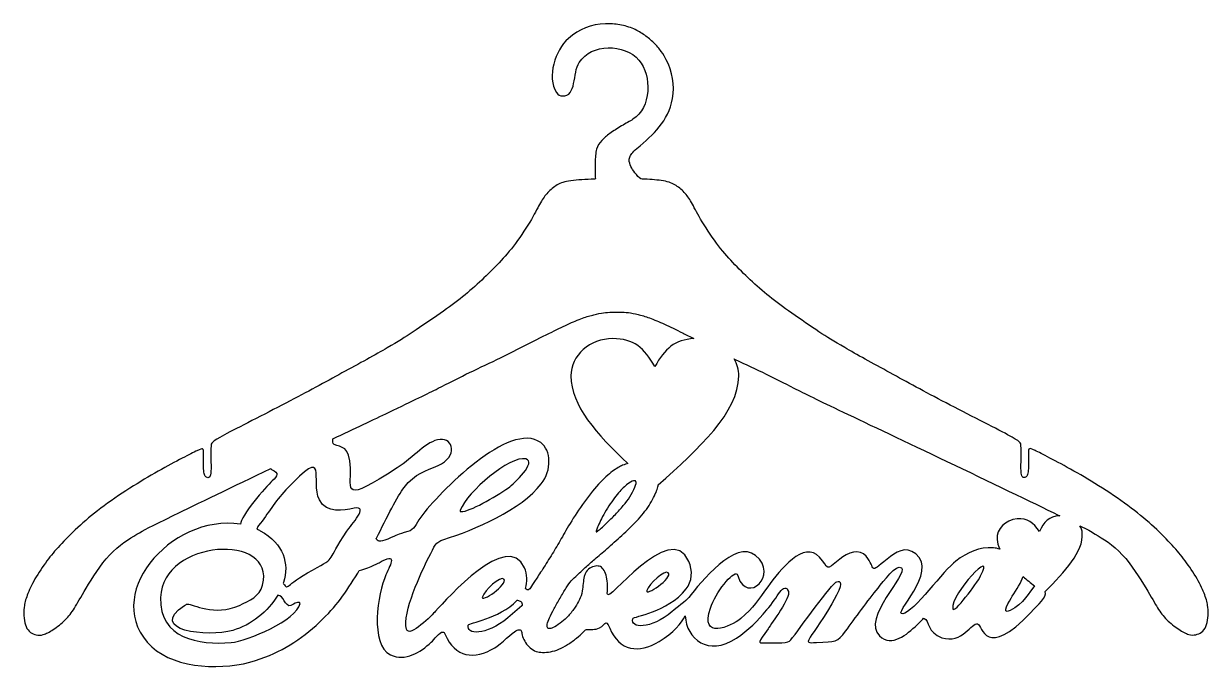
# Model space of a CAD drawing. Header units: millimetres. Extents: x -1234 to 1259, y 230 to 2117.
# Drawn here: x -194.7 to 255.4, y 874.3 to 1120 of the extents above; entities that cross this region are included whole.
import ezdxf

# ---------------------------------------------------------------- set-up
doc = ezdxf.new("R2010")
doc.units = ezdxf.units.MM
doc.header["$MEASUREMENT"] = 0
doc.layers.add('layer 1', color=7, linetype='Continuous')

msp = doc.modelspace()

# ---------------------------------------------------------------- linework, layer by layer
at = {"layer": 'layer 1', "color": 142}
for points, knots in [([(-189.9098, 887.7687), (-190.7071, 887.9325), (-191.4698, 888.2325), (-192.1388, 888.7507), (-192.1388, 888.7507), (-192.8049, 889.2683), (-193.3773, 890.0034), (-193.7788, 890.9093), (-193.7788, 890.9093), (-194.181, 891.8157), (-194.4124, 892.8911), (-194.5426, 894.1505), (-194.5426, 894.1505), (-194.6717, 895.4109), (-194.6986, 896.8542), (-194.5274, 898.2841), (-194.5274, 898.2841), (-194.3586, 899.7158), (-193.9914, 901.1315), (-193.3292, 902.89), (-193.3292, 902.89), (-192.6687, 904.6475), (-191.7161, 906.7445), (-190.4089, 909.0256), (-190.4089, 909.0256), (-189.1, 911.3073), (-187.4388, 913.774), (-185.878, 915.8704), (-185.878, 915.8704), (-184.3194, 917.9692), (-182.8615, 919.6991), (-180.9604, 921.7548), (-180.9604, 921.7548), (-179.0608, 923.8133), (-176.7175, 926.1959), (-174.1499, 928.5862), (-174.1499, 928.5862), (-171.5824, 930.9783), (-168.7905, 933.375), (-165.4443, 935.8941), (-165.4443, 935.8941), (-162.1013, 938.4135), (-158.2065, 941.0575), (-154.4322, 943.462), (-154.4322, 943.462), (-150.6591, 945.8665), (-147.0094, 948.0318), (-143.6084, 949.9524), (-143.6084, 949.9524), (-140.2109, 951.874), (-137.0653, 953.5472), (-134.538, 954.8699), (-134.538, 954.8699), (-132.0108, 956.1912), (-130.1037, 957.1584), (-128.8571, 957.7584), (-128.8571, 957.7584), (-127.6111, 958.3573), (-127.0246, 958.5883), (-126.7119, 958.4323), (-126.7119, 958.4323), (-126.3988, 958.2759), (-126.3585, 957.7297), (-126.35, 956.6543), (-126.35, 956.6543), (-126.344, 955.5789), (-126.3709, 953.97), (-126.3709, 952.6629), (-126.3709, 952.6629), (-126.3709, 951.3564), (-126.344, 950.3472), (-126.2414, 949.5979), (-126.2414, 949.5979), (-126.1399, 948.8494), (-125.9633, 948.3594), (-125.697, 948.0251), (-125.697, 948.0251), (-125.4316, 947.6908), (-125.0772, 947.5143), (-124.7712, 947.4729), (-124.7712, 947.4729), (-124.4638, 947.4326), (-124.2048, 947.5277), (-123.9872, 947.8546), (-123.9872, 947.8546), (-123.7697, 948.1822), (-123.5925, 948.74), (-123.5387, 949.9591), (-123.5387, 949.9591), (-123.4824, 951.1788), (-123.5514, 953.0576), (-123.5649, 954.8767), (-123.5649, 954.8767), (-123.579, 956.6964), (-123.5387, 958.4524), (-123.5185, 959.5286), (-123.5185, 959.5286), (-123.4976, 960.6058), (-123.4976, 960.9995), (-118.4566, 963.7308), (-118.4566, 963.7308), (-113.4156, 966.4615), (-103.3364, 971.5301), (-95.0397, 975.8477), (-95.0397, 975.8477), (-86.7448, 980.1671), (-80.2343, 983.7344), (-73.7761, 987.2765), (-73.7761, 987.2765), (-67.32, 990.8187), (-60.9181, 994.3322), (-56.5584, 996.8258), (-56.5584, 996.8258), (-52.1998, 999.317), (-49.8844, 1000.7904), (-46.7647, 1002.8591), (-46.7647, 1002.8591), (-43.6452, 1004.93), (-39.7224, 1007.6002), (-36.4258, 1009.9155), (-36.4258, 1009.9155), (-33.1291, 1012.2319), (-30.459, 1014.1946), (-27.9257, 1016.2368), (-27.9257, 1016.2368), (-25.3918, 1018.2794), (-22.9958, 1020.4048), (-20.6787, 1022.5701), (-20.6787, 1022.5701), (-18.364, 1024.7369), (-16.129, 1026.9422), (-14.0305, 1029.1638), (-14.0305, 1029.1638), (-11.9341, 1031.3843), (-9.9726, 1033.6183), (-7.8461, 1036.4915), (-7.8461, 1036.4915), (-5.7222, 1039.3675), (-3.4334, 1042.881), (-1.8128, 1045.6326), (-1.8128, 1045.6326), (-0.1912, 1048.383), (0.7615, 1050.3725), (1.6597, 1051.9531), (1.6597, 1051.9531), (2.5593, 1053.5341), (3.4047, 1054.7046), (4.4398, 1055.8002), (4.4398, 1055.8002), (5.4756, 1056.8972), (6.7014, 1057.9189), (8.0305, 1058.6887), (8.0305, 1058.6887), (9.3581, 1059.4574), (10.788, 1059.9749), (13.1999, 1060.3166), (13.1999, 1060.3166), (15.6104, 1060.657), (19.0022, 1060.8207), (22.0544, 1060.889), (22.0544, 1060.889), (22.5182, 1060.8989), (22.5568, 1060.7822), (22.5083, 1061.1745), (22.5083, 1061.1745), (22.3594, 1062.4215), (22.3594, 1064.9006), (22.4131, 1067.0256), (22.4131, 1067.0256), (22.468, 1069.1503), (22.5769, 1070.9212), (22.9721, 1072.2892), (22.9721, 1072.2892), (23.3669, 1073.6603), (24.0482, 1074.6264), (24.9068, 1075.5522), (24.9068, 1075.5522), (25.7646, 1076.4798), (26.7997, 1077.3638), (28.0725, 1078.2903), (28.0725, 1078.2903), (29.3471, 1079.2171), (30.8594, 1080.1833), (32.4322, 1081.1108), (32.4322, 1081.1108), (34.005, 1082.0359), (35.6401, 1082.922), (36.7987, 1083.6373), (36.7987, 1083.6373), (43.7316, 1087.9203), (44.0492, 1100.3145), (39.0761, 1106.0938), (39.0761, 1106.0938), (33.5469, 1112.5184), (21.0193, 1112.5262), (16.3674, 1105.2512), (16.3674, 1105.2512), (13.7479, 1101.1561), (15.5163, 1092.2269), (9.9528, 1092.5336), (9.9528, 1092.5336), (9.2092, 1092.5739), (8.2767, 1092.8941), (7.7315, 1093.7721), (7.7315, 1093.7721), (3.9785, 1099.8221), (7.1822, 1109.8273), (12.2808, 1114.3551), (12.2808, 1114.3551), (16.3186, 1117.9418), (20.9344, 1119.7951), (26.3653, 1119.9197), (26.3653, 1119.9197), (28.1514, 1119.9614), (29.9351, 1119.8648), (31.7668, 1119.5447), (31.7668, 1119.5447), (33.5993, 1119.2245), (35.4795, 1118.6805), (37.0933, 1117.9846), (37.0933, 1117.9846), (38.7082, 1117.2906), (40.0568, 1116.4472), (41.2892, 1115.5674), (41.2892, 1115.5674), (42.5217, 1114.6894), (43.6392, 1113.777), (44.7012, 1112.726), (44.7012, 1112.726), (45.7639, 1111.6786), (46.7711, 1110.4928), (47.5684, 1109.3898), (47.5684, 1109.3898), (48.3658, 1108.2874), (48.9516, 1107.2651), (49.4614, 1106.2576), (49.4614, 1106.2576), (51.7282, 1101.7854), (52.7959, 1096.542), (51.84, 1091.5724), (51.84, 1091.5724), (50.1158, 1082.6305), (44.6683, 1078.0788), (38.3057, 1072.5428), (38.3057, 1072.5428), (37.4135, 1071.7667), (36.8146, 1071.1264), (36.3986, 1070.6156), (36.3986, 1070.6156), (35.9836, 1070.1054), (35.7515, 1069.7234), (35.581, 1069.2738), (35.581, 1069.2738), (35.4116, 1068.8241), (35.3023, 1068.3066), (35.4172, 1067.5842), (35.4172, 1067.5842), (35.534, 1066.8633), (35.8743, 1065.9368), (36.3575, 1065.0991), (36.3575, 1065.0991), (36.9883, 1064.0084), (39.0871, 1060.9637), (40.3313, 1060.9233), (40.3313, 1060.9233), (42.8964, 1060.837), (45.5304, 1060.6764), (47.5055, 1060.3973), (47.5055, 1060.3973), (49.9159, 1060.0573), (51.3458, 1059.5398), (52.6749, 1058.77), (52.6749, 1058.77), (54.0033, 1058.0013), (55.2301, 1056.9789), (56.2652, 1055.8816), (56.2652, 1055.8816), (57.3003, 1054.7853), (58.1443, 1053.614), (59.0443, 1052.0345), (59.0443, 1052.0345), (59.9425, 1050.4543), (60.8951, 1048.4654), (62.5175, 1045.7146), (62.5175, 1045.7146), (64.1391, 1042.9624), (66.4268, 1039.4482), (68.5515, 1036.5729), (68.5515, 1036.5729), (70.6765, 1033.7004), (72.6374, 1031.4657), (74.7359, 1029.2458), (74.7359, 1029.2458), (76.834, 1027.0246), (79.068, 1024.8175), (81.3833, 1022.6515), (81.3833, 1022.6515), (83.699, 1020.4865), (86.0957, 1018.3618), (88.6307, 1016.3175), (88.6307, 1016.3175), (91.1647, 1014.2742), (93.8327, 1012.3133), (97.1304, 1009.9969), (97.1304, 1009.9969), (100.4264, 1007.6823), (104.3499, 1005.0125), (107.4686, 1002.9412), (107.4686, 1002.9412), (110.588, 1000.8703), (112.9055, 999.3991), (117.2634, 996.9065), (117.2634, 996.9065), (121.6213, 994.4136), (128.025, 990.8993), (134.48, 987.3589), (134.48, 987.3589), (140.9375, 983.8168), (147.4502, 980.247), (155.7451, 975.9284), (155.7451, 975.9284), (164.0417, 971.6108), (174.1213, 966.5439), (179.1613, 963.8115), (179.1613, 963.8115), (184.2016, 961.0812), (184.2016, 960.6864), (184.2218, 959.611), (184.2218, 959.611), (184.2426, 958.5338), (184.283, 956.777), (184.2702, 954.9587), (184.2702, 954.9587), (184.2561, 953.1401), (184.1881, 951.2595), (184.2426, 950.0415), (184.2426, 950.0415), (184.2964, 948.8214), (184.4736, 948.2628), (184.6912, 947.9367), (184.6912, 947.9367), (184.9087, 947.6091), (185.1684, 947.5143), (185.4751, 947.5546), (185.4751, 947.5546), (185.7825, 947.5949), (186.1363, 947.7722), (186.4027, 948.1065), (186.4027, 948.1065), (186.6666, 948.4401), (186.8438, 948.9314), (186.9464, 949.6793), (186.9464, 949.6793), (187.0486, 950.4278), (187.0755, 951.4371), (187.0755, 952.7442), (187.0755, 952.7442), (187.0755, 954.0524), (187.0486, 955.6595), (187.0553, 956.7349), (187.0553, 956.7349), (187.0614, 957.8121), (187.1035, 958.3566), (187.4158, 958.5136), (187.4158, 958.5136), (187.7285, 958.6707), (188.3158, 958.4372), (189.561, 957.839), (189.561, 957.839), (190.8076, 957.2398), (192.7147, 956.2719), (195.242, 954.9513), (195.242, 954.9513), (197.7692, 953.6297), (200.9166, 951.9546), (204.3141, 950.0337), (204.3141, 950.0337), (207.7133, 948.1125), (211.3637, 945.9471), (215.138, 943.5427), (215.138, 943.5427), (218.9101, 941.1382), (222.806, 938.496), (226.15, 935.9755), (226.15, 935.9755), (229.4945, 933.4556), (232.2856, 931.0589), (234.8539, 928.6668), (234.8539, 928.6668), (237.4225, 926.2783), (239.7647, 923.8922), (241.6662, 921.8365), (241.6662, 921.8365), (243.5648, 919.7798), (245.0233, 918.0499), (246.5834, 915.9518), (246.5834, 915.9518), (248.142, 913.854), (249.8054, 911.388), (251.1129, 909.1069), (251.1129, 909.1069), (252.4193, 906.8252), (253.3737, 904.7274), (254.0338, 902.9707), (254.0338, 902.9707), (254.6954, 901.2129), (255.0633, 899.7964), (255.2331, 898.3665), (255.2331, 898.3665), (255.4036, 896.9356), (255.3756, 895.493), (255.2465, 894.2322), (255.2465, 894.2322), (255.1178, 892.9717), (254.886, 891.8963), (254.4835, 890.9907), (254.4835, 890.9907), (254.0827, 890.084), (253.5089, 889.3472), (252.8427, 888.8296), (252.8427, 888.8296), (252.1738, 888.3121), (251.4129, 888.0124), (250.6155, 887.8511), (250.6155, 887.8511), (249.8181, 887.6863), (248.9854, 887.6594), (247.9422, 887.9735), (247.9422, 887.9735), (246.8993, 888.2862), (245.6466, 888.94), (244.1612, 889.9213), (244.1612, 889.9213), (242.6758, 890.9009), (240.9586, 892.209), (239.5949, 893.5583), (239.5949, 893.5583), (238.234, 894.9057), (237.2265, 896.2953), (236.1168, 898.0733), (236.1168, 898.0733), (235.0067, 899.8509), (233.793, 902.0177), (231.6067, 905.6674), (231.6067, 905.6674), (229.4198, 909.3195), (226.2601, 914.4529), (222.7253, 918.2271), (222.7253, 918.2271), (219.1909, 922.001), (215.2816, 924.4115), (212.442, 926.0869), (212.442, 926.0869), (210.7489, 927.0855), (209.435, 927.8235), (206.6421, 929.2357), (206.6421, 929.2357), (207.1346, 928.3906), (207.4437, 927.4393), (207.5184, 926.4244), (207.5184, 926.4244), (208.0317, 919.4016), (200.8267, 911.8132), (193.4431, 904.2124), (193.4431, 904.2124), (194.0601, 902.0414), (190.8681, 899.4402), (187.9334, 896.3215), (187.9334, 896.3215), (170.8646, 878.1865), (169.4927, 891.3183), (167.7452, 891.9214), (167.7452, 891.9214), (165.5844, 892.6693), (161.928, 884.1837), (154.1379, 886.7042), (154.1379, 886.7042), (148.7729, 888.4398), (149.3491, 893.4758), (147.4562, 893.9994), (147.4562, 893.9994), (147.3479, 894.0288), (147.2429, 894.0765), (147.1403, 894.1406), (147.1403, 894.1406), (146.9606, 893.6219), (146.3118, 893.0464), (144.687, 891.5266), (144.687, 891.5266), (140.9442, 888.0266), (135.2141, 882.9367), (130.4253, 887.4333), (130.4253, 887.4333), (123.4931, 893.9432), (141.564, 910.9808), (138.8369, 913.2876), (138.8369, 913.2876), (136.87, 914.9503), (131.8803, 907.9501), (129.9205, 905.545), (129.9205, 905.545), (126.0935, 900.8449), (121.1682, 894.1529), (117.6062, 889.1834), (117.6062, 889.1834), (114.4765, 884.8187), (113.8154, 885.3387), (106.5598, 884.9072), (106.5598, 884.9072), (99.9492, 884.5138), (104.2045, 884.7165), (114.1741, 902.82), (114.1741, 902.82), (117.239, 908.3846), (114.8168, 908.5551), (113.8277, 907.7503), (113.8277, 907.7503), (110.7663, 905.2627), (98.3176, 887.462), (96.234, 885.3363), (96.234, 885.3363), (95.4823, 884.5693), (88.2812, 884.7674), (86.8209, 884.7568), (86.8209, 884.7568), (83.8964, 884.7349), (84.351, 884.524), (88.1156, 890.1035), (88.1156, 890.1035), (89.6294, 892.3467), (96.7204, 902.0926), (95.8795, 904.2223), (95.8795, 904.2223), (94.1808, 908.5275), (91.7197, 901.7951), (87.6947, 897.3951), (87.6947, 897.3951), (87.6349, 897.3304), (87.5762, 897.2717), (87.5199, 897.2204), (87.5199, 897.2204), (84.4012, 893.1288), (80.5187, 889.5396), (76.0893, 886.5698), (76.0893, 886.5698), (65.3673, 879.3779), (57.1096, 886.2698), (56.6624, 895.0536), (56.6624, 895.0536), (55.1745, 892.1719), (52.2398, 888.6761), (46.7385, 885.2793), (46.7385, 885.2793), (39.0998, 880.5644), (31.5578, 881.6699), (27.9742, 890.2991), (27.9742, 890.2991), (26.0745, 894.8732), (26.5291, 890.6882), (22.8249, 890.0087), (22.8249, 890.0087), (22.0074, 889.859), (21.0126, 889.8311), (20.2977, 889.8311), (20.2977, 889.8311), (19.5827, 889.8311), (19.1458, 889.859), (18.8257, 889.7161), (18.8257, 889.7161), (18.5073, 889.5732), (18.3025, 889.2591), (17.7782, 888.7072), (17.7782, 888.7072), (17.2529, 888.1561), (16.4085, 887.3661), (15.3734, 886.5419), (15.3734, 886.5419), (14.3386, 885.7187), (13.1125, 884.859), (11.9607, 884.1374), (11.9607, 884.1374), (10.8106, 883.4168), (9.7334, 882.8292), (8.664, 882.3665), (8.664, 882.3665), (7.5946, 881.9027), (6.5334, 881.5624), (5.4707, 881.365), (5.4707, 881.365), (4.4069, 881.169), (3.3457, 881.1128), (2.4468, 881.134), (2.4468, 881.134), (1.5472, 881.1549), (0.8117, 881.2497), (0.0271, 881.5362), (0.0271, 881.5362), (-0.7551, 881.822), (-1.5861, 882.2993), (-2.2748, 882.8713), (-2.2748, 882.8713), (-2.9615, 883.4426), (-3.5073, 884.1098), (-3.9905, 884.8449), (-3.9905, 884.8449), (-4.4734, 885.5818), (-4.8962, 886.3848), (-5.1424, 887.1546), (-5.1424, 887.1546), (-5.3861, 887.924), (-5.4547, 888.6609), (-5.5573, 889.096), (-5.5573, 889.096), (-5.6599, 889.5322), (-5.7951, 889.6684), (-6.0607, 889.7296), (-6.0607, 889.7296), (-6.3271, 889.7908), (-6.7212, 889.7766), (-7.2249, 889.5732), (-7.2249, 889.5732), (-7.3873, 889.507), (-7.5596, 889.4221), (-7.7308, 889.3422), (-7.7308, 889.3422), (-8.7121, 888.8862), (-13.4323, 884.3072), (-15.7476, 882.8773), (-15.7476, 882.8773), (-23.3849, 878.1621), (-30.9287, 879.2679), (-34.5127, 887.8971), (-34.5127, 887.8971), (-34.853, 888.7189), (-35.1554, 888.8123), (-35.4353, 888.8583), (-35.4353, 888.8583), (-36.6147, 889.0489), (-38.8338, 885.9086), (-39.8176, 885.0172), (-39.8176, 885.0172), (-44.0319, 881.2019), (-49.6743, 877.4404), (-55.3673, 880.2365), (-55.3673, 880.2365), (-63.2564, 884.1098), (-60.1823, 903.5084), (-57.0636, 910.5708), (-57.0636, 910.5708), (-55.0825, 915.0546), (-52.6299, 919.1462), (-59.6647, 915.2099), (-59.6647, 915.2099), (-60.1848, 914.9192), (-64.7879, 912.6544), (-67.2058, 912.2108), (-67.2058, 912.2108), (-67.4018, 911.8779), (-67.5914, 911.5645), (-67.7739, 911.2723), (-67.7739, 911.2723), (-72.4856, 903.7107), (-75.8208, 898.6439), (-82.2818, 892.6381), (-82.2818, 892.6381), (-89.445, 885.9801), (-96.852, 881.1464), (-106.5835, 878.0372), (-106.5835, 878.0372), (-118.1803, 874.3302), (-136.6839, 874.5318), (-146.045, 883.2947), (-146.045, 883.2947), (-165.8978, 901.88), (-139.2288, 933.981), (-112.2981, 929.8045), (-112.2981, 929.8045), (-112.5772, 932.7082), (-102.5701, 944.0857), (-100.3131, 946.274), (-100.3131, 946.274), (-98.1559, 948.3654), (-97.4265, 949.0903), (-100.593, 950.674), (-100.593, 950.674), (-100.7511, 950.7522), (-100.8141, 950.8665), (-100.7939, 951.0076), (-100.7939, 951.0076), (-114.8479, 944.282), (-129.2745, 937.3162), (-137.661, 933.2314), (-137.661, 933.2314), (-147.1279, 928.6205), (-148.8981, 927.6806), (-151.738, 926.0045), (-151.738, 926.0045), (-154.5776, 924.3308), (-158.4859, 921.9186), (-162.02, 918.1465), (-162.02, 918.1465), (-165.5543, 914.3722), (-168.7159, 909.2375), (-170.9028, 905.586), (-170.9028, 905.586), (-173.089, 901.9356), (-174.3013, 899.7702), (-175.4111, 897.9919), (-175.4111, 897.9919), (-176.5226, 896.2139), (-177.5301, 894.8244), (-178.891, 893.4766), (-178.891, 893.4766), (-180.2547, 892.1284), (-181.9718, 890.8209), (-183.4558, 889.8396), (-183.4558, 889.8396), (-184.942, 888.8583), (-186.1946, 888.2049), (-187.2372, 887.8922), (-187.2372, 887.8922), (-188.2814, 887.5787), (-189.1124, 887.6049), (-189.9098, 887.7687)], [0, 0, 0, 0, 0.00549451, 0.00549451, 0.00549451, 0.00549451, 0.01098901, 0.01098901, 0.01098901, 0.01098901, 0.01648352, 0.01648352, 0.01648352, 0.01648352, 0.02197802, 0.02197802, 0.02197802, 0.02197802, 0.02747253, 0.02747253, 0.02747253, 0.02747253, 0.03296703, 0.03296703, 0.03296703, 0.03296703, 0.03846154, 0.03846154, 0.03846154, 0.03846154, 0.04395604, 0.04395604, 0.04395604, 0.04395604, 0.04945055, 0.04945055, 0.04945055, 0.04945055, 0.05494505, 0.05494505, 0.05494505, 0.05494505, 0.06043956, 0.06043956, 0.06043956, 0.06043956, 0.06593407, 0.06593407, 0.06593407, 0.06593407, 0.07142857, 0.07142857, 0.07142857, 0.07142857, 0.07692308, 0.07692308, 0.07692308, 0.07692308, 0.08241758, 0.08241758, 0.08241758, 0.08241758, 0.08791209, 0.08791209, 0.08791209, 0.08791209, 0.09340659, 0.09340659, 0.09340659, 0.09340659, 0.0989011, 0.0989011, 0.0989011, 0.0989011, 0.1043956, 0.1043956, 0.1043956, 0.1043956, 0.10989011, 0.10989011, 0.10989011, 0.10989011, 0.11538462, 0.11538462, 0.11538462, 0.11538462, 0.12087912, 0.12087912, 0.12087912, 0.12087912, 0.12637363, 0.12637363, 0.12637363, 0.12637363, 0.13186813, 0.13186813, 0.13186813, 0.13186813, 0.13736264, 0.13736264, 0.13736264, 0.13736264, 0.14285714, 0.14285714, 0.14285714, 0.14285714, 0.14835165, 0.14835165, 0.14835165, 0.14835165, 0.15384615, 0.15384615, 0.15384615, 0.15384615, 0.15934066, 0.15934066, 0.15934066, 0.15934066, 0.16483516, 0.16483516, 0.16483516, 0.16483516, 0.17032967, 0.17032967, 0.17032967, 0.17032967, 0.17582418, 0.17582418, 0.17582418, 0.17582418, 0.18131868, 0.18131868, 0.18131868, 0.18131868, 0.18681319, 0.18681319, 0.18681319, 0.18681319, 0.19230769, 0.19230769, 0.19230769, 0.19230769, 0.1978022, 0.1978022, 0.1978022, 0.1978022, 0.2032967, 0.2032967, 0.2032967, 0.2032967, 0.20879121, 0.20879121, 0.20879121, 0.20879121, 0.21428571, 0.21428571, 0.21428571, 0.21428571, 0.21978022, 0.21978022, 0.21978022, 0.21978022, 0.22527473, 0.22527473, 0.22527473, 0.22527473, 0.23076923, 0.23076923, 0.23076923, 0.23076923, 0.23626374, 0.23626374, 0.23626374, 0.23626374, 0.24175824, 0.24175824, 0.24175824, 0.24175824, 0.24725275, 0.24725275, 0.24725275, 0.24725275, 0.25274725, 0.25274725, 0.25274725, 0.25274725, 0.25824176, 0.25824176, 0.25824176, 0.25824176, 0.26373626, 0.26373626, 0.26373626, 0.26373626, 0.26923077, 0.26923077, 0.26923077, 0.26923077, 0.27472527, 0.27472527, 0.27472527, 0.27472527, 0.28021978, 0.28021978, 0.28021978, 0.28021978, 0.28571429, 0.28571429, 0.28571429, 0.28571429, 0.29120879, 0.29120879, 0.29120879, 0.29120879, 0.2967033, 0.2967033, 0.2967033, 0.2967033, 0.3021978, 0.3021978, 0.3021978, 0.3021978, 0.30769231, 0.30769231, 0.30769231, 0.30769231, 0.31318681, 0.31318681, 0.31318681, 0.31318681, 0.31868132, 0.31868132, 0.31868132, 0.31868132, 0.32417582, 0.32417582, 0.32417582, 0.32417582, 0.32967033, 0.32967033, 0.32967033, 0.32967033, 0.33516484, 0.33516484, 0.33516484, 0.33516484, 0.34065934, 0.34065934, 0.34065934, 0.34065934, 0.34615385, 0.34615385, 0.34615385, 0.34615385, 0.35164835, 0.35164835, 0.35164835, 0.35164835, 0.35714286, 0.35714286, 0.35714286, 0.35714286, 0.36263736, 0.36263736, 0.36263736, 0.36263736, 0.36813187, 0.36813187, 0.36813187, 0.36813187, 0.37362637, 0.37362637, 0.37362637, 0.37362637, 0.37912088, 0.37912088, 0.37912088, 0.37912088, 0.38461538, 0.38461538, 0.38461538, 0.38461538, 0.39010989, 0.39010989, 0.39010989, 0.39010989, 0.3956044, 0.3956044, 0.3956044, 0.3956044, 0.4010989, 0.4010989, 0.4010989, 0.4010989, 0.40659341, 0.40659341, 0.40659341, 0.40659341, 0.41208791, 0.41208791, 0.41208791, 0.41208791, 0.41758242, 0.41758242, 0.41758242, 0.41758242, 0.42307692, 0.42307692, 0.42307692, 0.42307692, 0.42857143, 0.42857143, 0.42857143, 0.42857143, 0.43406593, 0.43406593, 0.43406593, 0.43406593, 0.43956044, 0.43956044, 0.43956044, 0.43956044, 0.44505495, 0.44505495, 0.44505495, 0.44505495, 0.45054945, 0.45054945, 0.45054945, 0.45054945, 0.45604396, 0.45604396, 0.45604396, 0.45604396, 0.46153846, 0.46153846, 0.46153846, 0.46153846, 0.46703297, 0.46703297, 0.46703297, 0.46703297, 0.47252747, 0.47252747, 0.47252747, 0.47252747, 0.47802198, 0.47802198, 0.47802198, 0.47802198, 0.48351648, 0.48351648, 0.48351648, 0.48351648, 0.48901099, 0.48901099, 0.48901099, 0.48901099, 0.49450549, 0.49450549, 0.49450549, 0.49450549, 0.5, 0.5, 0.5, 0.5, 0.50549451, 0.50549451, 0.50549451, 0.50549451, 0.51098901, 0.51098901, 0.51098901, 0.51098901, 0.51648352, 0.51648352, 0.51648352, 0.51648352, 0.52197802, 0.52197802, 0.52197802, 0.52197802, 0.52747253, 0.52747253, 0.52747253, 0.52747253, 0.53296703, 0.53296703, 0.53296703, 0.53296703, 0.53846154, 0.53846154, 0.53846154, 0.53846154, 0.54395604, 0.54395604, 0.54395604, 0.54395604, 0.54945055, 0.54945055, 0.54945055, 0.54945055, 0.55494505, 0.55494505, 0.55494505, 0.55494505, 0.56043956, 0.56043956, 0.56043956, 0.56043956, 0.56593407, 0.56593407, 0.56593407, 0.56593407, 0.57142857, 0.57142857, 0.57142857, 0.57142857, 0.57692308, 0.57692308, 0.57692308, 0.57692308, 0.58241758, 0.58241758, 0.58241758, 0.58241758, 0.58791209, 0.58791209, 0.58791209, 0.58791209, 0.59340659, 0.59340659, 0.59340659, 0.59340659, 0.5989011, 0.5989011, 0.5989011, 0.5989011, 0.6043956, 0.6043956, 0.6043956, 0.6043956, 0.60989011, 0.60989011, 0.60989011, 0.60989011, 0.61538462, 0.61538462, 0.61538462, 0.61538462, 0.62087912, 0.62087912, 0.62087912, 0.62087912, 0.62637363, 0.62637363, 0.62637363, 0.62637363, 0.63186813, 0.63186813, 0.63186813, 0.63186813, 0.63736264, 0.63736264, 0.63736264, 0.63736264, 0.64285714, 0.64285714, 0.64285714, 0.64285714, 0.64835165, 0.64835165, 0.64835165, 0.64835165, 0.65384615, 0.65384615, 0.65384615, 0.65384615, 0.65934066, 0.65934066, 0.65934066, 0.65934066, 0.66483516, 0.66483516, 0.66483516, 0.66483516, 0.67032967, 0.67032967, 0.67032967, 0.67032967, 0.67582418, 0.67582418, 0.67582418, 0.67582418, 0.68131868, 0.68131868, 0.68131868, 0.68131868, 0.68681319, 0.68681319, 0.68681319, 0.68681319, 0.69230769, 0.69230769, 0.69230769, 0.69230769, 0.6978022, 0.6978022, 0.6978022, 0.6978022, 0.7032967, 0.7032967, 0.7032967, 0.7032967, 0.70879121, 0.70879121, 0.70879121, 0.70879121, 0.71428571, 0.71428571, 0.71428571, 0.71428571, 0.71978022, 0.71978022, 0.71978022, 0.71978022, 0.72527473, 0.72527473, 0.72527473, 0.72527473, 0.73076923, 0.73076923, 0.73076923, 0.73076923, 0.73626374, 0.73626374, 0.73626374, 0.73626374, 0.74175824, 0.74175824, 0.74175824, 0.74175824, 0.74725275, 0.74725275, 0.74725275, 0.74725275, 0.75274725, 0.75274725, 0.75274725, 0.75274725, 0.75824176, 0.75824176, 0.75824176, 0.75824176, 0.76373626, 0.76373626, 0.76373626, 0.76373626, 0.76923077, 0.76923077, 0.76923077, 0.76923077, 0.77472527, 0.77472527, 0.77472527, 0.77472527, 0.78021978, 0.78021978, 0.78021978, 0.78021978, 0.78571429, 0.78571429, 0.78571429, 0.78571429, 0.79120879, 0.79120879, 0.79120879, 0.79120879, 0.7967033, 0.7967033, 0.7967033, 0.7967033, 0.8021978, 0.8021978, 0.8021978, 0.8021978, 0.80769231, 0.80769231, 0.80769231, 0.80769231, 0.81318681, 0.81318681, 0.81318681, 0.81318681, 0.81868132, 0.81868132, 0.81868132, 0.81868132, 0.82417582, 0.82417582, 0.82417582, 0.82417582, 0.82967033, 0.82967033, 0.82967033, 0.82967033, 0.83516484, 0.83516484, 0.83516484, 0.83516484, 0.84065934, 0.84065934, 0.84065934, 0.84065934, 0.84615385, 0.84615385, 0.84615385, 0.84615385, 0.85164835, 0.85164835, 0.85164835, 0.85164835, 0.85714286, 0.85714286, 0.85714286, 0.85714286, 0.86263736, 0.86263736, 0.86263736, 0.86263736, 0.86813187, 0.86813187, 0.86813187, 0.86813187, 0.87362637, 0.87362637, 0.87362637, 0.87362637, 0.87912088, 0.87912088, 0.87912088, 0.87912088, 0.88461538, 0.88461538, 0.88461538, 0.88461538, 0.89010989, 0.89010989, 0.89010989, 0.89010989, 0.8956044, 0.8956044, 0.8956044, 0.8956044, 0.9010989, 0.9010989, 0.9010989, 0.9010989, 0.90659341, 0.90659341, 0.90659341, 0.90659341, 0.91208791, 0.91208791, 0.91208791, 0.91208791, 0.91758242, 0.91758242, 0.91758242, 0.91758242, 0.92307692, 0.92307692, 0.92307692, 0.92307692, 0.92857143, 0.92857143, 0.92857143, 0.92857143, 0.93406593, 0.93406593, 0.93406593, 0.93406593, 0.93956044, 0.93956044, 0.93956044, 0.93956044, 0.94505495, 0.94505495, 0.94505495, 0.94505495, 0.95054945, 0.95054945, 0.95054945, 0.95054945, 0.95604396, 0.95604396, 0.95604396, 0.95604396, 0.96153846, 0.96153846, 0.96153846, 0.96153846, 0.96703297, 0.96703297, 0.96703297, 0.96703297, 0.97252747, 0.97252747, 0.97252747, 0.97252747, 0.97802198, 0.97802198, 0.97802198, 0.97802198, 0.98351648, 0.98351648, 0.98351648, 0.98351648, 0.98901099, 0.98901099, 0.98901099, 0.98901099, 1, 1, 1, 1]), ([(59.9793, 1000.3117), (58.5034, 1001.0603), (57.0859, 1001.7735), (55.8131, 1002.4102), (55.8131, 1002.4102), (52.9802, 1003.8277), (50.8552, 1004.8628), (48.8037, 1005.7953), (48.8037, 1005.7953), (46.7551, 1006.7278), (44.779, 1007.5599), (43.098, 1008.1655), (43.098, 1008.1655), (41.4145, 1008.7711), (40.0256, 1009.1525), (38.7181, 1009.4726), (38.7181, 1009.4726), (37.411, 1009.7928), (36.1835, 1010.0524), (35.0469, 1010.2095), (35.0469, 1010.2095), (33.9092, 1010.3652), (32.8599, 1010.4196), (31.9398, 1010.4331), (31.9398, 1010.4331), (30.02, 1010.4607), (27.5518, 1010.3885), (25.6578, 1010.1271), (25.6578, 1010.1271), (24.5205, 1009.9711), (23.2947, 1009.7121), (21.9872, 1009.392), (21.9872, 1009.392), (20.6783, 1009.0711), (19.2895, 1008.6905), (17.6077, 1008.0848), (17.6077, 1008.0848), (15.9256, 1007.4781), (13.9488, 1006.6472), (11.9002, 1005.714), (11.9002, 1005.714), (9.8502, 1004.7804), (7.7255, 1003.7453), (4.8909, 1002.3289), (4.8909, 1002.3289), (2.0569, 1000.9114), (-1.4835, 999.1136), (-4.807, 997.4258), (-4.807, 997.4258), (-8.1309, 995.7363), (-11.2369, 994.1557), (-14.9556, 992.3586), (-14.9556, 992.3586), (-18.675, 990.559), (-23.006, 988.5426), (-26.6419, 986.7724), (-26.6419, 986.7724), (-30.2793, 985.0015), (-33.2214, 983.4765), (-37.255, 981.4466), (-37.255, 981.4466), (-41.2871, 979.4168), (-46.4095, 976.8828), (-56.026, 972.2921), (-56.026, 972.2921), (-61.7162, 969.576), (-68.9827, 966.1382), (-77.2054, 962.238), (-77.2054, 962.238), (-77.1619, 961.5255), (-77.5054, 960.4763), (-76.7275, 960.1208), (-76.7275, 960.1208), (-73.9859, 958.8624), (-70.8304, 959.8989), (-70.5505, 951.0547), (-70.5505, 951.0547), (-70.2859, 942.7177), (-73.9247, 937.5086), (-52.7679, 951.205), (-52.7679, 951.205), (-46.5294, 955.2439), (-41.6709, 961.4767), (-36.4962, 962.0406), (-36.4962, 962.0406), (-31.4378, 962.5917), (-29.6206, 955.5385), (-37.2458, 952.1301), (-37.2458, 952.1301), (-41.9094, 950.0465), (-45.8279, 949.3315), (-50.1841, 943.7234), (-50.1841, 943.7234), (-52.5291, 940.7023), (-56.7222, 932.341), (-60.6761, 924.5509), (-60.6761, 924.5509), (-60.7561, 924.3945), (-60.7819, 924.4147), (-60.714, 924.2569), (-60.714, 924.2569), (-60.3719, 923.4723), (-59.5059, 922.8723), (-56.3865, 924.1671), (-56.3865, 924.1671), (-52.2192, 925.8959), (-53.1365, 925.7742), (-48.7517, 927.0268), (-48.7517, 927.0268), (-46.2068, 927.7545), (-45.8944, 929.738), (-43.7857, 932.5652), (-43.7857, 932.5652), (-36.8524, 941.8634), (-9.9977, 969.3676), (1.7318, 960.8368), (1.7318, 960.8368), (5.7487, 957.9147), (6.0569, 950.4246), (1.9763, 945.1434), (1.9763, 945.1434), (-5.5255, 935.4353), (-23.5384, 927.6317), (-35.1024, 924.0383), (-35.1024, 924.0383), (-38.2448, 923.0598), (-38.5773, 921.6062), (-40.7763, 917.2465), (-40.7763, 917.2465), (-43.4882, 911.8705), (-51.0027, 895.9702), (-49.2643, 889.9691), (-49.2643, 889.9691), (-48.1931, 886.2741), (-39.3, 895.5839), (-38.19, 896.7859), (-38.19, 896.7859), (-33.7903, 901.5525), (-10.8294, 927.7595), (-4.4281, 913.3181), (-4.4281, 913.3181), (-3.3301, 910.8396), (-3.1974, 907.9105), (-4.056, 905.4155), (-4.056, 905.4155), (-3.8536, 905.2298), (-3.6124, 905.0147), (-3.3899, 904.9121), (-3.3899, 904.9121), (-3.0973, 904.7752), (-2.8376, 904.8297), (-2.4489, 905.286), (-2.4489, 905.286), (-2.0622, 905.7424), (-1.544, 906.6009), (-0.8626, 907.6484), (-0.8626, 907.6484), (-0.1813, 908.698), (0.6624, 909.9379), (1.7117, 911.5521), (1.7117, 911.5521), (2.7609, 913.1666), (4.0146, 915.1555), (5.2195, 917.0955), (5.2195, 917.0955), (6.4258, 919.0369), (7.5837, 920.9298), (8.7068, 922.8716), (8.7068, 922.8716), (9.8311, 924.8123), (10.9189, 926.8018), (12.364, 929.213), (12.364, 929.213), (13.8084, 931.6235), (15.6055, 934.4564), (17.595, 937.2635), (17.595, 937.2635), (19.5834, 940.0688), (21.7629, 942.8479), (23.7383, 945.0274), (23.7383, 945.0274), (25.7144, 947.2069), (27.4846, 948.7871), (29.0372, 949.9315), (29.0372, 949.9315), (30.5913, 951.0766), (31.9246, 951.7838), (32.8776, 952.2065), (32.8776, 952.2065), (33.7026, 952.5712), (34.2435, 952.7223), (34.8923, 952.845), (34.8923, 952.845), (22.9869, 963.9495), (13.2027, 975.0546), (13.2027, 986.159), (13.2027, 986.159), (13.2027, 993.9845), (20.3458, 1000.3344), (29.1487, 1000.3344), (29.1487, 1000.3344), (37.122, 1000.3344), (41.1095, 996.7905), (45.0967, 989.7036), (45.0967, 989.7036), (48.901, 996.4671), (52.7078, 1000.004), (59.9793, 1000.3117)], [0, 0, 0, 0, 0.01886792, 0.01886792, 0.01886792, 0.01886792, 0.03773585, 0.03773585, 0.03773585, 0.03773585, 0.05660377, 0.05660377, 0.05660377, 0.05660377, 0.0754717, 0.0754717, 0.0754717, 0.0754717, 0.09433962, 0.09433962, 0.09433962, 0.09433962, 0.11320755, 0.11320755, 0.11320755, 0.11320755, 0.13207547, 0.13207547, 0.13207547, 0.13207547, 0.1509434, 0.1509434, 0.1509434, 0.1509434, 0.16981132, 0.16981132, 0.16981132, 0.16981132, 0.18867925, 0.18867925, 0.18867925, 0.18867925, 0.20754717, 0.20754717, 0.20754717, 0.20754717, 0.22641509, 0.22641509, 0.22641509, 0.22641509, 0.24528302, 0.24528302, 0.24528302, 0.24528302, 0.26415094, 0.26415094, 0.26415094, 0.26415094, 0.28301887, 0.28301887, 0.28301887, 0.28301887, 0.30188679, 0.30188679, 0.30188679, 0.30188679, 0.32075472, 0.32075472, 0.32075472, 0.32075472, 0.33962264, 0.33962264, 0.33962264, 0.33962264, 0.35849057, 0.35849057, 0.35849057, 0.35849057, 0.37735849, 0.37735849, 0.37735849, 0.37735849, 0.39622642, 0.39622642, 0.39622642, 0.39622642, 0.41509434, 0.41509434, 0.41509434, 0.41509434, 0.43396226, 0.43396226, 0.43396226, 0.43396226, 0.45283019, 0.45283019, 0.45283019, 0.45283019, 0.47169811, 0.47169811, 0.47169811, 0.47169811, 0.49056604, 0.49056604, 0.49056604, 0.49056604, 0.50943396, 0.50943396, 0.50943396, 0.50943396, 0.52830189, 0.52830189, 0.52830189, 0.52830189, 0.54716981, 0.54716981, 0.54716981, 0.54716981, 0.56603774, 0.56603774, 0.56603774, 0.56603774, 0.58490566, 0.58490566, 0.58490566, 0.58490566, 0.60377358, 0.60377358, 0.60377358, 0.60377358, 0.62264151, 0.62264151, 0.62264151, 0.62264151, 0.64150943, 0.64150943, 0.64150943, 0.64150943, 0.66037736, 0.66037736, 0.66037736, 0.66037736, 0.67924528, 0.67924528, 0.67924528, 0.67924528, 0.69811321, 0.69811321, 0.69811321, 0.69811321, 0.71698113, 0.71698113, 0.71698113, 0.71698113, 0.73584906, 0.73584906, 0.73584906, 0.73584906, 0.75471698, 0.75471698, 0.75471698, 0.75471698, 0.77358491, 0.77358491, 0.77358491, 0.77358491, 0.79245283, 0.79245283, 0.79245283, 0.79245283, 0.81132075, 0.81132075, 0.81132075, 0.81132075, 0.83018868, 0.83018868, 0.83018868, 0.83018868, 0.8490566, 0.8490566, 0.8490566, 0.8490566, 0.86792453, 0.86792453, 0.86792453, 0.86792453, 0.88679245, 0.88679245, 0.88679245, 0.88679245, 0.90566038, 0.90566038, 0.90566038, 0.90566038, 0.9245283, 0.9245283, 0.9245283, 0.9245283, 0.94339623, 0.94339623, 0.94339623, 0.94339623, 0.96226415, 0.96226415, 0.96226415, 0.96226415, 1, 1, 1, 1]), ([(198.9582, 933.0241), (198.9582, 933.0241), (198.3649, 933.3131), (198.3649, 933.3131), (198.3649, 933.3131), (188.8981, 937.9239), (171.7341, 946.2068), (156.0974, 953.67), (156.0974, 953.67), (140.4592, 961.1357), (126.3472, 967.7831), (116.7289, 972.3738), (116.7289, 972.3738), (107.1134, 976.9645), (101.99, 979.4985), (97.9589, 981.5273), (97.9589, 981.5273), (93.9268, 983.5571), (90.9846, 985.0829), (87.3476, 986.8538), (87.3476, 986.8538), (83.7107, 988.625), (79.3786, 990.6415), (75.6592, 992.4385), (75.6592, 992.4385), (75.6592, 992.4385), (75.2233, 992.6511), (75.2233, 992.6511), (75.2233, 992.6511), (76.3532, 990.7062), (76.9918, 988.4973), (76.9918, 986.159), (76.9918, 986.159), (76.9918, 972.3678), (61.9002, 958.5784), (46.3964, 944.7872), (46.3964, 944.7872), (46.3536, 944.3209), (46.2302, 943.7747), (45.9815, 943.0531), (45.9815, 943.0531), (45.5202, 941.7045), (44.6206, 939.7412), (43.3955, 937.7396), (43.3955, 937.7396), (42.168, 935.7377), (40.6146, 933.6951), (38.8848, 931.7739), (38.8848, 931.7739), (37.1549, 929.8533), (35.2485, 928.0545), (33.3145, 926.2708), (33.3145, 926.2708), (31.3795, 924.4844), (29.4175, 922.7159), (27.6339, 921.1474), (27.6339, 921.1474), (25.8495, 919.5824), (24.2424, 918.2193), (22.8525, 917.035), (22.8525, 917.035), (21.463, 915.8495), (20.291, 914.842), (19.1073, 913.7648), (19.1073, 913.7648), (17.9208, 912.6894), (16.723, 911.5454), (15.7558, 910.6528), (15.7558, 910.6528), (14.7886, 909.7607), (14.0528, 909.1204), (13.3782, 908.3644), (13.3782, 908.3644), (12.7054, 907.6081), (12.0909, 906.7371), (11.3827, 905.5987), (11.3827, 905.5987), (10.6755, 904.461), (9.8704, 903.0588), (9.0808, 901.6961), (9.0808, 901.6961), (8.2894, 900.3348), (7.514, 899.0125), (6.8192, 897.7464), (6.8192, 897.7464), (6.1241, 896.4803), (5.5117, 895.268), (5.0755, 894.2732), (5.0755, 894.2732), (4.6397, 893.2784), (4.3808, 892.5012), (4.2456, 891.8889), (4.2456, 891.8889), (4.1087, 891.2748), (4.0942, 890.8259), (4.2658, 890.5397), (4.2658, 890.5397), (4.4345, 890.2538), (4.7908, 890.1311), (5.2464, 890.1792), (5.2464, 890.1792), (5.7035, 890.2269), (6.2613, 890.4445), (7.0644, 890.9009), (7.0644, 890.9009), (7.8684, 891.3568), (8.917, 892.0534), (9.8092, 892.7266), (9.8092, 892.7266), (10.7013, 893.4012), (11.4364, 894.0557), (12.2886, 895.0143), (12.2886, 895.0143), (13.1387, 895.9755), (14.1073, 897.243), (14.8282, 898.3251), (14.8282, 898.3251), (15.551, 899.4066), (16.0264, 900.3065), (16.4633, 901.1987), (16.4633, 901.1987), (16.8984, 902.0909), (17.2932, 902.9774), (17.5462, 904.5704), (17.5462, 904.5704), (17.7984, 906.1647), (17.9059, 908.467), (18.2678, 909.9708), (18.2678, 909.9708), (18.6283, 911.4753), (19.2424, 912.1846), (19.9096, 912.7223), (19.9096, 912.7223), (20.5775, 913.2618), (21.2985, 913.6279), (22.0074, 913.8197), (22.0074, 913.8197), (22.7156, 914.0104), (23.4104, 914.0227), (23.9969, 913.8614), (23.9969, 913.8614), (24.5817, 913.6969), (25.0582, 913.3566), (25.4951, 912.7701), (25.4951, 912.7701), (25.9302, 912.1846), (26.3268, 911.3543), (26.5907, 910.4547), (26.5907, 910.4547), (26.857, 909.5558), (26.9929, 908.5894), (27.0728, 907.3746), (27.0728, 907.3746), (27.1553, 906.1605), (27.1804, 904.6988), (27.0576, 903.4804), (27.0576, 903.4804), (26.562, 898.5462), (50.8099, 932.0739), (58.058, 915.719), (58.058, 915.719), (59.5728, 912.3021), (59.2526, 908.0301), (57.0247, 905.2156), (57.0247, 905.2156), (49.8388, 896.1435), (37.001, 894.9984), (36.7138, 893.9018), (36.7138, 893.9018), (35.7367, 890.1817), (43.324, 889.7809), (51.7247, 896.6331), (51.7247, 896.6331), (53.0676, 897.7768), (57.122, 900.8683), (57.983, 901.9565), (57.983, 901.9565), (62.5755, 907.757), (75.7416, 924.2155), (83.3654, 917.9413), (83.3654, 917.9413), (92.5121, 910.4126), (80.1055, 899.3815), (76.7314, 909.9457), (76.7314, 909.9457), (76.5329, 910.5648), (76.5054, 910.7293), (76.4021, 910.8166), (76.4021, 910.8166), (74.7461, 912.2494), (68.1549, 903.7638), (66.2068, 897.9456), (66.2068, 897.9456), (62.1117, 885.7187), (73.8295, 890.7639), (77.8404, 894.0691), (77.8404, 894.0691), (82.4276, 897.8508), (84.7012, 901.4559), (87.9947, 906.0473), (87.9947, 906.0473), (92.6306, 912.5104), (101.8311, 923.8434), (107.6897, 917.2996), (107.6897, 917.2996), (111.4753, 913.0743), (109.5657, 911.7276), (115.4005, 916.5903), (115.4005, 916.5903), (118.3127, 919.0178), (122.9327, 920.6921), (125.3917, 917.7004), (125.3917, 917.7004), (129.3566, 912.8794), (126.0858, 910.58), (133.36, 916.5903), (133.36, 916.5903), (136.7013, 919.351), (140.3291, 921.6649), (144.2441, 918.5798), (144.2441, 918.5798), (153.128, 911.5804), (134.9587, 895.2662), (139.3067, 895.7494), (139.3067, 895.7494), (143.2712, 896.1888), (155.2084, 912.6795), (159.4779, 915.8276), (159.4779, 915.8276), (164.0527, 919.2024), (168.2114, 921.291), (173.8348, 920.84), (173.8348, 920.84), (174.5932, 920.7813), (175.3715, 920.6072), (176.1469, 920.3401), (176.1469, 920.3401), (175.6057, 921.5641), (175.2646, 922.8016), (175.1723, 924.0585), (175.1723, 924.0585), (174.8822, 928.0258), (178.2691, 931.5107), (182.7339, 931.8369), (182.7339, 931.8369), (186.7773, 932.1315), (188.9299, 930.4841), (191.2134, 927.0371), (191.2134, 927.0371), (192.9712, 930.7809), (194.8624, 932.7241), (198.9051, 933.0205), (198.9051, 933.0205), (198.9051, 933.0205), (198.9582, 933.0241), (198.9582, 933.0241)], [0, 0, 0, 0, 0.01538462, 0.01538462, 0.01538462, 0.01538462, 0.03076923, 0.03076923, 0.03076923, 0.03076923, 0.04615385, 0.04615385, 0.04615385, 0.04615385, 0.06153846, 0.06153846, 0.06153846, 0.06153846, 0.07692308, 0.07692308, 0.07692308, 0.07692308, 0.09230769, 0.09230769, 0.09230769, 0.09230769, 0.10769231, 0.10769231, 0.10769231, 0.10769231, 0.12307692, 0.12307692, 0.12307692, 0.12307692, 0.13846154, 0.13846154, 0.13846154, 0.13846154, 0.15384615, 0.15384615, 0.15384615, 0.15384615, 0.16923077, 0.16923077, 0.16923077, 0.16923077, 0.18461538, 0.18461538, 0.18461538, 0.18461538, 0.2, 0.2, 0.2, 0.2, 0.21538462, 0.21538462, 0.21538462, 0.21538462, 0.23076923, 0.23076923, 0.23076923, 0.23076923, 0.24615385, 0.24615385, 0.24615385, 0.24615385, 0.26153846, 0.26153846, 0.26153846, 0.26153846, 0.27692308, 0.27692308, 0.27692308, 0.27692308, 0.29230769, 0.29230769, 0.29230769, 0.29230769, 0.30769231, 0.30769231, 0.30769231, 0.30769231, 0.32307692, 0.32307692, 0.32307692, 0.32307692, 0.33846154, 0.33846154, 0.33846154, 0.33846154, 0.35384615, 0.35384615, 0.35384615, 0.35384615, 0.36923077, 0.36923077, 0.36923077, 0.36923077, 0.38461538, 0.38461538, 0.38461538, 0.38461538, 0.4, 0.4, 0.4, 0.4, 0.41538462, 0.41538462, 0.41538462, 0.41538462, 0.43076923, 0.43076923, 0.43076923, 0.43076923, 0.44615385, 0.44615385, 0.44615385, 0.44615385, 0.46153846, 0.46153846, 0.46153846, 0.46153846, 0.47692308, 0.47692308, 0.47692308, 0.47692308, 0.49230769, 0.49230769, 0.49230769, 0.49230769, 0.50769231, 0.50769231, 0.50769231, 0.50769231, 0.52307692, 0.52307692, 0.52307692, 0.52307692, 0.53846154, 0.53846154, 0.53846154, 0.53846154, 0.55384615, 0.55384615, 0.55384615, 0.55384615, 0.56923077, 0.56923077, 0.56923077, 0.56923077, 0.58461538, 0.58461538, 0.58461538, 0.58461538, 0.6, 0.6, 0.6, 0.6, 0.61538462, 0.61538462, 0.61538462, 0.61538462, 0.63076923, 0.63076923, 0.63076923, 0.63076923, 0.64615385, 0.64615385, 0.64615385, 0.64615385, 0.66153846, 0.66153846, 0.66153846, 0.66153846, 0.67692308, 0.67692308, 0.67692308, 0.67692308, 0.69230769, 0.69230769, 0.69230769, 0.69230769, 0.70769231, 0.70769231, 0.70769231, 0.70769231, 0.72307692, 0.72307692, 0.72307692, 0.72307692, 0.73846154, 0.73846154, 0.73846154, 0.73846154, 0.75384615, 0.75384615, 0.75384615, 0.75384615, 0.76923077, 0.76923077, 0.76923077, 0.76923077, 0.78461538, 0.78461538, 0.78461538, 0.78461538, 0.8, 0.8, 0.8, 0.8, 0.81538462, 0.81538462, 0.81538462, 0.81538462, 0.83076923, 0.83076923, 0.83076923, 0.83076923, 0.84615385, 0.84615385, 0.84615385, 0.84615385, 0.86153846, 0.86153846, 0.86153846, 0.86153846, 0.87692308, 0.87692308, 0.87692308, 0.87692308, 0.89230769, 0.89230769, 0.89230769, 0.89230769, 0.90769231, 0.90769231, 0.90769231, 0.90769231, 0.92307692, 0.92307692, 0.92307692, 0.92307692, 0.93846154, 0.93846154, 0.93846154, 0.93846154, 0.95384615, 0.95384615, 0.95384615, 0.95384615, 0.96923077, 0.96923077, 0.96923077, 0.96923077, 1, 1, 1, 1]), ([(-95.9704, 907.7259), (-93.7885, 914.8042), (-95.7186, 922.3243), (-104.8526, 927.3537), (-104.8526, 927.3537), (-105.2587, 927.578), (-105.6754, 927.7856), (-106.0978, 927.9813), (-106.0978, 927.9813), (-105.9878, 928.3534), (-105.8381, 928.8129), (-105.4483, 929.3004), (-105.4483, 929.3004), (-101.7381, 933.9559), (-99.3414, 938.3414), (-95.0959, 942.8472), (-95.0959, 942.8472), (-78.185, 960.7922), (-85.9828, 946.1247), (-82.3119, 939.0874), (-82.3119, 939.0874), (-79.5176, 933.7312), (-73.14, 935.0429), (-69.1401, 935.8661), (-69.1401, 935.8661), (-63.1715, 937.0954), (-70.3111, 929.5413), (-71.9663, 927.1471), (-71.9663, 927.1471), (-80.2873, 915.1151), (-74.975, 917.8196), (-84.9141, 912.4096), (-84.9141, 912.4096), (-96.142, 906.2974), (-93.8072, 904.645), (-95.9319, 907.1698), (-95.9319, 907.1698), (-96.1512, 907.4301), (-96.0755, 907.3848), (-95.9704, 907.7259)], [0, 0, 0, 0, 0.09090909, 0.09090909, 0.09090909, 0.09090909, 0.18181818, 0.18181818, 0.18181818, 0.18181818, 0.27272727, 0.27272727, 0.27272727, 0.27272727, 0.36363636, 0.36363636, 0.36363636, 0.36363636, 0.45454545, 0.45454545, 0.45454545, 0.45454545, 0.54545455, 0.54545455, 0.54545455, 0.54545455, 0.63636364, 0.63636364, 0.63636364, 0.63636364, 0.72727273, 0.72727273, 0.72727273, 0.72727273, 0.81818182, 0.81818182, 0.81818182, 0.81818182, 1, 1, 1, 1]), ([(-28.8055, 935.2074), (-26.0639, 942.0632), (-10.0171, 956.0561), (-3.8763, 954.6121), (-3.8763, 954.6121), (0.3741, 953.6113), (-8.2972, 945.2616), (-10.5304, 943.6881), (-10.5304, 943.6881), (-15.714, 940.0383), (-25.3139, 934.6008), (-28.4443, 934.6008), (-28.4443, 934.6008), (-28.8055, 934.6008), (-29.0567, 934.5767), (-28.8055, 935.2074)], [0, 0, 0, 0, 0.2, 0.2, 0.2, 0.2, 0.4, 0.4, 0.4, 0.4, 0.6, 0.6, 0.6, 0.6, 1, 1, 1, 1]), ([(23.1981, 928.2929), (23.6407, 929.3818), (24.4869, 931.3437), (25.6705, 933.4953), (25.6705, 933.4953), (26.8553, 935.6479), (28.3817, 937.9912), (29.7713, 939.8434), (29.7713, 939.8434), (31.1601, 941.6968), (32.4138, 943.058), (33.5572, 944.0871), (33.5572, 944.0871), (34.7023, 945.1148), (35.7374, 945.8095), (36.4934, 946.1297), (36.4934, 946.1297), (37.2497, 946.4505), (37.7269, 946.3968), (37.9109, 946.0345), (37.9109, 946.0345), (38.0959, 945.6744), (37.9848, 945.0072), (37.5621, 943.9502), (37.5621, 943.9502), (36.4969, 941.2853), (34.9644, 939.0874), (33.1221, 936.914), (33.1221, 936.914), (32.2097, 935.8385), (31.2015, 934.6949), (30.1049, 933.543), (30.1049, 933.543), (29.0075, 932.393), (27.8231, 931.2351), (26.8974, 930.3355), (26.8974, 930.3355), (25.9705, 929.4366), (25.3044, 928.7963), (24.7306, 928.2989), (24.7306, 928.2989), (24.1582, 927.8016), (23.6828, 927.4471), (23.3552, 927.2161), (23.3552, 927.2161), (23.0283, 926.9858), (22.8518, 926.8758), (22.7828, 926.9295), (22.7828, 926.9295), (22.7149, 926.9858), (22.757, 927.2033), (23.1981, 928.2929)], [0, 0, 0, 0, 0.07142857, 0.07142857, 0.07142857, 0.07142857, 0.14285714, 0.14285714, 0.14285714, 0.14285714, 0.21428571, 0.21428571, 0.21428571, 0.21428571, 0.28571429, 0.28571429, 0.28571429, 0.28571429, 0.35714286, 0.35714286, 0.35714286, 0.35714286, 0.42857143, 0.42857143, 0.42857143, 0.42857143, 0.5, 0.5, 0.5, 0.5, 0.57142857, 0.57142857, 0.57142857, 0.57142857, 0.64285714, 0.64285714, 0.64285714, 0.64285714, 0.71428571, 0.71428571, 0.71428571, 0.71428571, 0.78571429, 0.78571429, 0.78571429, 0.78571429, 0.85714286, 0.85714286, 0.85714286, 0.85714286, 1, 1, 1, 1]), ([(-133.5878, 898.9502), (-148.0579, 889.4112), (-124.8126, 886.7513), (-115.2176, 889.4869), (-115.2176, 889.4869), (-108.2773, 891.4644), (-101.8014, 896.6618), (-98.1719, 902.8125), (-98.1719, 902.8125), (-97.9355, 902.7662), (-97.6508, 902.7177), (-97.3257, 902.6226), (-97.3257, 902.6226), (-95.6563, 902.1362), (-94.9633, 897.0131), (-92.2107, 899.5031), (-92.2107, 899.5031), (-91.5159, 900.1325), (-89.5423, 900.3426), (-89.6686, 899.714), (-89.6686, 899.714), (-90.9414, 893.3457), (-109.6997, 885.3985), (-115.8597, 884.8944), (-115.8597, 884.8944), (-128.2773, 883.8788), (-143.1244, 886.3512), (-142.655, 901.9632), (-142.655, 901.9632), (-141.9786, 924.3468), (-98.5911, 926.5447), (-103.9689, 906.7311), (-103.9689, 906.7311), (-105.1713, 902.301), (-108.7637, 900.8156), (-112.7275, 898.9941), (-112.7275, 898.9941), (-122.124, 894.6765), (-130.7146, 899.5605), (-132.3359, 899.5007), (-132.3359, 899.5007), (-132.6143, 899.4915), (-132.8602, 899.4299), (-133.5878, 898.9502)], [0, 0, 0, 0, 0.08333333, 0.08333333, 0.08333333, 0.08333333, 0.16666667, 0.16666667, 0.16666667, 0.16666667, 0.25, 0.25, 0.25, 0.25, 0.33333333, 0.33333333, 0.33333333, 0.33333333, 0.41666667, 0.41666667, 0.41666667, 0.41666667, 0.5, 0.5, 0.5, 0.5, 0.58333333, 0.58333333, 0.58333333, 0.58333333, 0.66666667, 0.66666667, 0.66666667, 0.66666667, 0.75, 0.75, 0.75, 0.75, 0.83333333, 0.83333333, 0.83333333, 0.83333333, 1, 1, 1, 1]), ([(158.3321, 897.7591), (157.407, 903.4175), (174.9615, 921.6618), (168.897, 910.1884), (168.897, 910.1884), (167.425, 907.4075), (158.7152, 895.4293), (158.3321, 897.7591)], [0, 0, 0, 0, 0.33333333, 0.33333333, 0.33333333, 0.33333333, 1, 1, 1, 1]), ([(-20.4349, 902.2748), (-19.7125, 904.7005), (-13.5094, 910.2856), (-12.2752, 909.0104), (-12.2752, 909.0104), (-10.4017, 907.0757), (-21.2273, 899.6089), (-20.4349, 902.2748)], [0, 0, 0, 0, 0.33333333, 0.33333333, 0.33333333, 0.33333333, 1, 1, 1, 1]), ([(42.0512, 904.6761), (42.7736, 907.1025), (48.9774, 912.688), (50.2124, 911.4124), (50.2124, 911.4124), (52.0834, 909.4777), (41.2606, 902.0102), (42.0512, 904.6761)], [0, 0, 0, 0, 0.33333333, 0.33333333, 0.33333333, 0.33333333, 1, 1, 1, 1]), ([(189.4138, 906.3823), (187.8973, 907.5677), (186.4136, 908.756), (185.0138, 909.9482), (185.0138, 909.9482), (184.4478, 907.6484), (182.4211, 905.0373), (180.918, 902.48), (180.918, 902.48), (179.9109, 900.7625), (176.287, 895.2662), (180.1284, 897.023), (180.1284, 897.023), (185.1978, 899.3425), (187.5538, 904.3273), (189.4138, 906.3823)], [0, 0, 0, 0, 0.2, 0.2, 0.2, 0.2, 0.4, 0.4, 0.4, 0.4, 0.6, 0.6, 0.6, 0.6, 1, 1, 1, 1]), ([(-5.413, 898.7889), (-5.3886, 898.8604), (-5.3684, 898.9276), (-5.3525, 898.9941), (-5.3525, 898.9941), (-5.1877, 899.6485), (-5.4172, 900.119), (-5.7724, 900.419), (-5.7724, 900.419), (-6.1269, 900.719), (-6.6076, 900.8474), (-7.0848, 900.9139), (-7.0848, 900.9139), (-7.0848, 900.9139), (-7.1478, 900.9238), (-7.1478, 900.9238), (-7.1478, 900.9238), (-14.484, 893.5735), (-25.5071, 892.5154), (-25.7735, 891.5015), (-25.7735, 891.5015), (-26.7495, 887.7814), (-19.1621, 887.3789), (-10.7621, 894.2311), (-10.7621, 894.2311), (-10.7621, 894.2311), (-5.413, 898.7889), (-5.413, 898.7889)], [0, 0, 0, 0, 0.125, 0.125, 0.125, 0.125, 0.25, 0.25, 0.25, 0.25, 0.375, 0.375, 0.375, 0.375, 0.5, 0.5, 0.5, 0.5, 0.625, 0.625, 0.625, 0.625, 0.75, 0.75, 0.75, 0.75, 1, 1, 1, 1])]:
    msp.add_open_spline(points, degree=3, knots=knots, dxfattribs=at)

doc.saveas('drawing.dxf')
